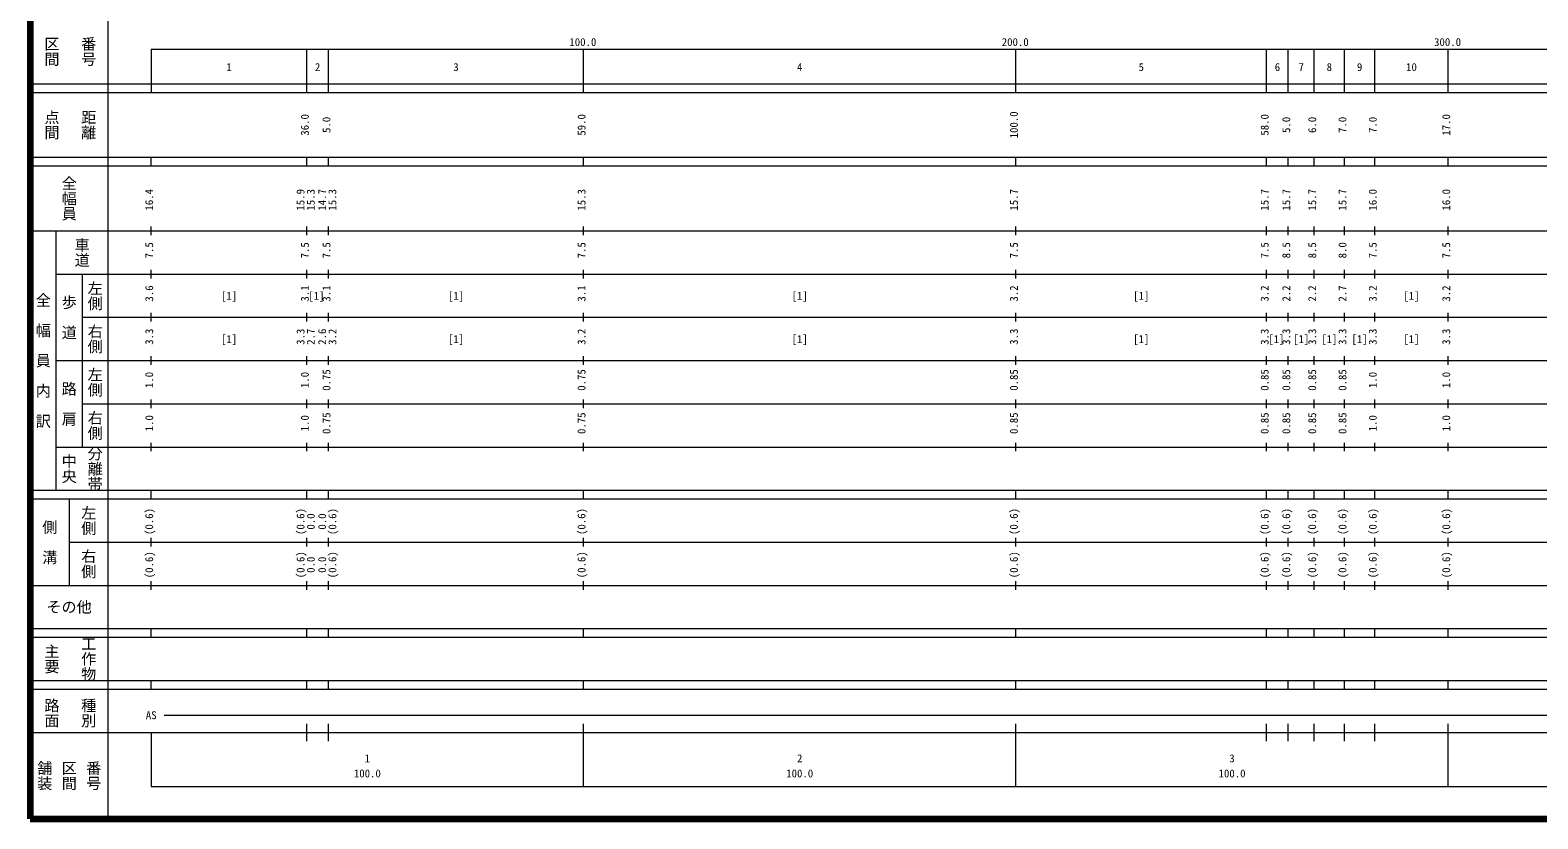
# Model space of a CAD drawing. Units: millimetres on the paper, enlarged 1000 times. Extents: x 40000 to 680000, y 20000 to 380000.
# Drawn here: x 40000 to 388728, y 20000 to 202409 of the extents above; entities that cross this region are included whole.
import ezdxf
from ezdxf.enums import TextEntityAlignment as Align

# ---------------------------------------------------------------- set-up
doc = ezdxf.new("R2010")
doc.units = ezdxf.units.MM
doc.header["$LTSCALE"] = 1000
doc.layers.add('M-TTL', color=2, linetype='Continuous', lineweight=140)
doc.layers.add('M-TTL-BAND', color=7, linetype='Continuous', lineweight=13)
doc.styles.add('@ＭＳ ゴシック', font='')
doc.styles.add('ＭＳ ゴシック', font='')
doc.styles.get('@ＭＳ ゴシック').set_extended_font_data('@MS Gothic')
doc.styles.get('ＭＳ ゴシック').set_extended_font_data('MS Gothic')

msp = doc.modelspace()

# ---------------------------------------------------------------- linework, layer by layer
at = {"layer": 'M-TTL'}
for p, q in [((40000, 380000), (40000, 20000)), ((40000, 20000), (680000, 20000))]:
    msp.add_line(p, q, dxfattribs=at)
at = {"layer": 'M-TTL-BAND'}
for p, q in [((58000, 370000), (58000, 20000)), ((68000, 198000), (579000, 198000)), ((68000, 198000), (68000, 188000)), ((104000, 188000), (104000, 198000)), ((109000, 188000), (109000, 198000)), ((168000, 188000), (168000, 198000)), ((268000, 188000), (268000, 198000)), ((326000, 188000), (326000, 198000)), ((331000, 188000), (331000, 198000)), ((337000, 188000), (337000, 198000)), ((344000, 188000), (344000, 198000)), ((351000, 188000), (351000, 198000)), ((368000, 188000), (368000, 198000)), ((40000, 190000), (579000, 190000)), ((40000, 188000), (579000, 188000)), ((40000, 173000), (579000, 173000)), ((40000, 171000), (579000, 171000)), ((68000, 171000), (68000, 173000)), ((104000, 171000), (104000, 173000)), ((109000, 171000), (109000, 173000)), ((168000, 171000), (168000, 173000)), ((268000, 171000), (268000, 173000)), ((326000, 171000), (326000, 173000)), ((331000, 171000), (331000, 173000)), ((337000, 171000), (337000, 173000)), ((344000, 171000), (344000, 173000)), ((351000, 171000), (351000, 173000)), ((368000, 171000), (368000, 173000)), ((68000, 155000), (68000, 157000)), ((104000, 155000), (104000, 157000)), ((109000, 155000), (109000, 157000)), ((168000, 155000), (168000, 157000)), ((268000, 155000), (268000, 157000)), ((326000, 155000), (326000, 157000)), ((331000, 155000), (331000, 157000)), ((337000, 155000), (337000, 157000)), ((344000, 155000), (344000, 157000)), ((351000, 155000), (351000, 157000)), ((368000, 155000), (368000, 157000)), ((40000, 156000), (579000, 156000)), ((46000, 96000), (46000, 156000)), ((68000, 145000), (68000, 147000)), ((104000, 145000), (104000, 147000)), ((109000, 145000), (109000, 147000)), ((168000, 145000), (168000, 147000)), ((268000, 145000), (268000, 147000)), ((326000, 145000), (326000, 147000)), ((331000, 145000), (331000, 147000)), ((337000, 145000), (337000, 147000)), ((344000, 145000), (344000, 147000)), ((351000, 145000), (351000, 147000)), ((368000, 145000), (368000, 147000)), ((46000, 146000), (579000, 146000)), ((52000, 146000), (52000, 106000)), ((68000, 135000), (68000, 137000)), ((104000, 135000), (104000, 137000)), ((109000, 135000), (109000, 137000)), ((168000, 135000), (168000, 137000)), ((268000, 135000), (268000, 137000)), ((326000, 135000), (326000, 137000)), ((331000, 135000), (331000, 137000)), ((337000, 135000), (337000, 137000)), ((344000, 135000), (344000, 137000)), ((351000, 135000), (351000, 137000)), ((368000, 135000), (368000, 137000)), ((52000, 136000), (579000, 136000)), ((46000, 126000), (579000, 126000)), ((68000, 125000), (68000, 127000)), ((104000, 125000), (104000, 127000)), ((109000, 125000), (109000, 127000)), ((168000, 125000), (168000, 127000)), ((268000, 125000), (268000, 127000)), ((326000, 125000), (326000, 127000)), ((331000, 125000), (331000, 127000)), ((337000, 125000), (337000, 127000)), ((344000, 125000), (344000, 127000)), ((351000, 125000), (351000, 127000)), ((368000, 125000), (368000, 127000)), ((52000, 116000), (579000, 116000)), ((68000, 115000), (68000, 117000)), ((104000, 115000), (104000, 117000)), ((109000, 115000), (109000, 117000)), ((168000, 115000), (168000, 117000)), ((268000, 115000), (268000, 117000)), ((326000, 115000), (326000, 117000)), ((331000, 115000), (331000, 117000)), ((337000, 115000), (337000, 117000)), ((344000, 115000), (344000, 117000)), ((351000, 115000), (351000, 117000)), ((368000, 115000), (368000, 117000)), ((46000, 106000), (579000, 106000)), ((68000, 105000), (68000, 107000)), ((104000, 105000), (104000, 107000)), ((109000, 105000), (109000, 107000)), ((168000, 105000), (168000, 107000)), ((268000, 105000), (268000, 107000)), ((326000, 105000), (326000, 107000)), ((331000, 105000), (331000, 107000)), ((337000, 105000), (337000, 107000)), ((344000, 105000), (344000, 107000)), ((351000, 105000), (351000, 107000)), ((368000, 105000), (368000, 107000)), ((40000, 96000), (579000, 96000)), ((68000, 94000), (68000, 96000)), ((104000, 94000), (104000, 96000)), ((109000, 94000), (109000, 96000)), ((168000, 94000), (168000, 96000)), ((268000, 94000), (268000, 96000)), ((326000, 94000), (326000, 96000)), ((331000, 94000), (331000, 96000)), ((337000, 94000), (337000, 96000)), ((344000, 94000), (344000, 96000)), ((351000, 94000), (351000, 96000)), ((368000, 94000), (368000, 96000)), ((40000, 94000), (579000, 94000)), ((49000, 94000), (49000, 74000)), ((49000, 84000), (579000, 84000)), ((68000, 83000), (68000, 85000)), ((104000, 83000), (104000, 85000)), ((109000, 83000), (109000, 85000)), ((168000, 83000), (168000, 85000)), ((268000, 83000), (268000, 85000)), ((326000, 83000), (326000, 85000)), ((331000, 83000), (331000, 85000)), ((337000, 83000), (337000, 85000)), ((344000, 83000), (344000, 85000)), ((351000, 83000), (351000, 85000)), ((368000, 83000), (368000, 85000)), ((40000, 74000), (579000, 74000)), ((68000, 73000), (68000, 75000)), ((104000, 73000), (104000, 75000)), ((109000, 73000), (109000, 75000)), ((168000, 73000), (168000, 75000)), ((268000, 73000), (268000, 75000)), ((326000, 73000), (326000, 75000)), ((331000, 73000), (331000, 75000)), ((337000, 73000), (337000, 75000)), ((344000, 73000), (344000, 75000)), ((351000, 73000), (351000, 75000)), ((368000, 73000), (368000, 75000)), ((40000, 64000), (579000, 64000)), ((68000, 62000), (68000, 64000)), ((104000, 62000), (104000, 64000)), ((109000, 62000), (109000, 64000)), ((168000, 62000), (168000, 64000)), ((268000, 62000), (268000, 64000)), ((326000, 62000), (326000, 64000)), ((331000, 62000), (331000, 64000)), ((337000, 62000), (337000, 64000)), ((344000, 62000), (344000, 64000)), ((351000, 62000), (351000, 64000)), ((368000, 62000), (368000, 64000)), ((40000, 62000), (579000, 62000)), ((40000, 52000), (579000, 52000)), ((40000, 50000), (579000, 50000)), ((68000, 50000), (68000, 52000)), ((104000, 50000), (104000, 52000)), ((109000, 50000), (109000, 52000)), ((168000, 50000), (168000, 52000)), ((268000, 50000), (268000, 52000)), ((326000, 50000), (326000, 52000)), ((331000, 50000), (331000, 52000)), ((337000, 50000), (337000, 52000)), ((344000, 50000), (344000, 52000)), ((351000, 50000), (351000, 52000)), ((368000, 50000), (368000, 52000)), ((71000, 44000), (565000, 44000)), ((104000, 38000), (104000, 42000)), ((109000, 38000), (109000, 42000)), ((168000, 27500), (168000, 42000)), ((268000, 27500), (268000, 42000)), ((326000, 38000), (326000, 42000)), ((331000, 38000), (331000, 42000)), ((337000, 38000), (337000, 42000)), ((344000, 38000), (344000, 42000)), ((351000, 38000), (351000, 42000)), ((368000, 27500), (368000, 42000)), ((40000, 40000), (579000, 40000)), ((68000, 40000), (68000, 27500)), ((68000, 27500), (579000, 27500))]:
    msp.add_line(p, q, dxfattribs=at)

# ---------------------------------------------------------------- texts
at = {"layer": 'M-TTL-BAND', "style": '@ＭＳ ゴシック'}
for s, p in [('区間', (45000, 197500)), ('番号', (53500, 197500)), ('点間', (45000, 180500)), ('距離', (53500, 180500)), ('全幅員', (49000, 163500)), ('車道', (52000, 151000)), ('左側', (55000, 141000)), ('全\u3000幅\u3000員\u3000内\u3000訳', (43000, 126000)), ('歩\u3000道', (49000, 136000)), ('右側', (55000, 131000)), ('左側', (55000, 121000)), ('路\u3000肩', (49000, 116000)), ('右側', (55000, 111000)), ('分離帯', (55000, 101000)), ('中央', (49000, 101000)), ('左側', (53500, 89000)), ('側\u3000溝', (44500, 84000)), ('右側', (53500, 79000)), ('主要', (45000, 57000)), ('工作物', (53500, 57000)), ('路面', (45000, 44500)), ('種別', (53500, 44500)), ('舗装', (43333, 30000)), ('区間', (49000, 30000)), ('番号', (54667, 30000))]:
    msp.add_text(s, height=2566, rotation=270, dxfattribs=at).set_placement(p, align=Align.MIDDLE_CENTER)
at = {"layer": 'M-TTL-BAND', "style": 'ＭＳ ゴシック'}
for s, p in [('100.0', (167844, 198195)), ('200.0', (267844, 198195)), ('300.0', (367844, 198195)), ('1', (86000, 192405)), ('2', (106500, 192405)), ('3', (138500, 192405)), ('4', (218000, 192405)), ('5', (297000, 192405)), ('6', (328500, 192405)), ('7', (334000, 192405)), ('8', (340500, 192405)), ('9', (347500, 192405)), ('10', (359500, 192405)), ('[1]', (86000, 139500)), ('[1]', (106211, 139500)), ('[1]', (138500, 139500)), ('[1]', (218000, 139500)), ('[1]', (297000, 139500)), ('[1]', (359500, 139500)), ('[1]', (86000, 129500)), ('[1]', (138500, 129500)), ('[1]', (218000, 129500)), ('[1]', (297000, 129500)), ('[1]', (328243, 129500)), ('[1]', (334000, 129500)), ('[1]', (340500, 129500)), ('[1]', (347500, 129500)), ('[1]', (359500, 129500)), ('AS', (68000, 42500)), ('2', (218000, 32523)), ('3', (318000, 32523)), ('100.0', (118000, 29033)), ('1', (118000, 32523)), ('100.0', (218000, 29033)), ('100.0', (318000, 29033))]:
    msp.add_text(s, height=1833, dxfattribs=at).set_placement(p, align=Align.BOTTOM_CENTER)
for s, p in [('36.0', (105000, 180500)), ('5.0', (110000, 180500)), ('59.0', (169000, 180500)), ('100.0', (269000, 180500)), ('58.0', (327000, 180500)), ('5.0', (332000, 180500)), ('6.0', (338000, 180500)), ('7.0', (345000, 180500)), ('7.0', (352000, 180500)), ('17.0', (369000, 180500)), ('16.4', (69000, 163174)), ('15.9', (104000, 163174)), ('15.3', (106370, 163174)), ('14.7', (109000, 163174)), ('15.3', (111370, 163174)), ('15.3', (169000, 163174)), ('15.7', (269000, 163174)), ('15.7', (327000, 163174)), ('15.7', (332000, 163174)), ('15.7', (338000, 163174)), ('15.7', (345000, 163174)), ('16.0', (352000, 163174)), ('16.0', (369000, 163174)), ('7.5', (69000, 151500)), ('7.5', (105000, 151500)), ('7.5', (110000, 151500)), ('7.5', (169000, 151500)), ('7.5', (269000, 151500)), ('7.5', (327000, 151500)), ('8.5', (332000, 151500)), ('8.5', (338000, 151500)), ('8.0', (345000, 151500)), ('7.5', (352000, 151500)), ('7.5', (369000, 151500)), ('3.6', (69000, 141500)), ('3.1', (105000, 141500)), ('3.1', (110000, 141500)), ('3.1', (169000, 141500)), ('3.2', (269000, 141500)), ('3.2', (327000, 141500)), ('2.2', (332000, 141500)), ('2.2', (338000, 141500)), ('2.7', (345000, 141500)), ('3.2', (352000, 141500)), ('3.2', (369000, 141500)), ('3.3', (69000, 131500)), ('3.3', (104000, 131500)), ('2.7', (106370, 131500)), ('2.6', (109000, 131500)), ('3.2', (111370, 131500)), ('3.2', (169000, 131500)), ('3.3', (269000, 131500)), ('3.3', (327000, 131500)), ('3.3', (332000, 131500)), ('3.3', (338000, 131500)), ('3.3', (345000, 131500)), ('3.3', (352000, 131500)), ('3.3', (369000, 131500)), ('1.0', (69000, 121500)), ('1.0', (105000, 121500)), ('0.75', (110000, 121500)), ('0.75', (169000, 121500)), ('0.85', (269000, 121500)), ('0.85', (327000, 121500)), ('0.85', (332000, 121500)), ('0.85', (338000, 121500)), ('0.85', (345000, 121500)), ('1.0', (352000, 121500)), ('1.0', (369000, 121500)), ('1.0', (69000, 111500)), ('1.0', (105000, 111500)), ('0.75', (110000, 111500)), ('0.75', (169000, 111500)), ('0.85', (269000, 111500)), ('0.85', (327000, 111500)), ('0.85', (332000, 111500)), ('0.85', (338000, 111500)), ('0.85', (345000, 111500)), ('1.0', (352000, 111500)), ('1.0', (369000, 111500)), ('(0.6)', (69000, 88764)), ('(0.6)', (104000, 88764)), ('(0.6)', (111370, 88764)), ('(0.6)', (169000, 88764)), ('(0.6)', (269000, 88764)), ('(0.6)', (327000, 88764)), ('(0.6)', (332000, 88764)), ('(0.6)', (338000, 88764)), ('(0.6)', (345000, 88764)), ('(0.6)', (352000, 88764)), ('(0.6)', (369000, 88764)), ('0.0', (106370, 88764)), ('0.0', (109000, 88764)), ('(0.6)', (69000, 78764)), ('(0.6)', (104000, 78764)), ('0.0', (106370, 78764)), ('0.0', (109000, 78764)), ('(0.6)', (111370, 78764)), ('(0.6)', (169000, 78764)), ('(0.6)', (269000, 78764)), ('(0.6)', (327000, 78764)), ('(0.6)', (332000, 78764)), ('(0.6)', (338000, 78764)), ('(0.6)', (345000, 78764)), ('(0.6)', (352000, 78764)), ('(0.6)', (369000, 78764))]:
    msp.add_text(s, height=1833, rotation=90, dxfattribs=at).set_placement(p, align=Align.BOTTOM_CENTER)
msp.add_text('その他', height=2566, dxfattribs=at).set_placement((49000, 69000), align=Align.MIDDLE_CENTER)

doc.saveas('drawing.dxf')
